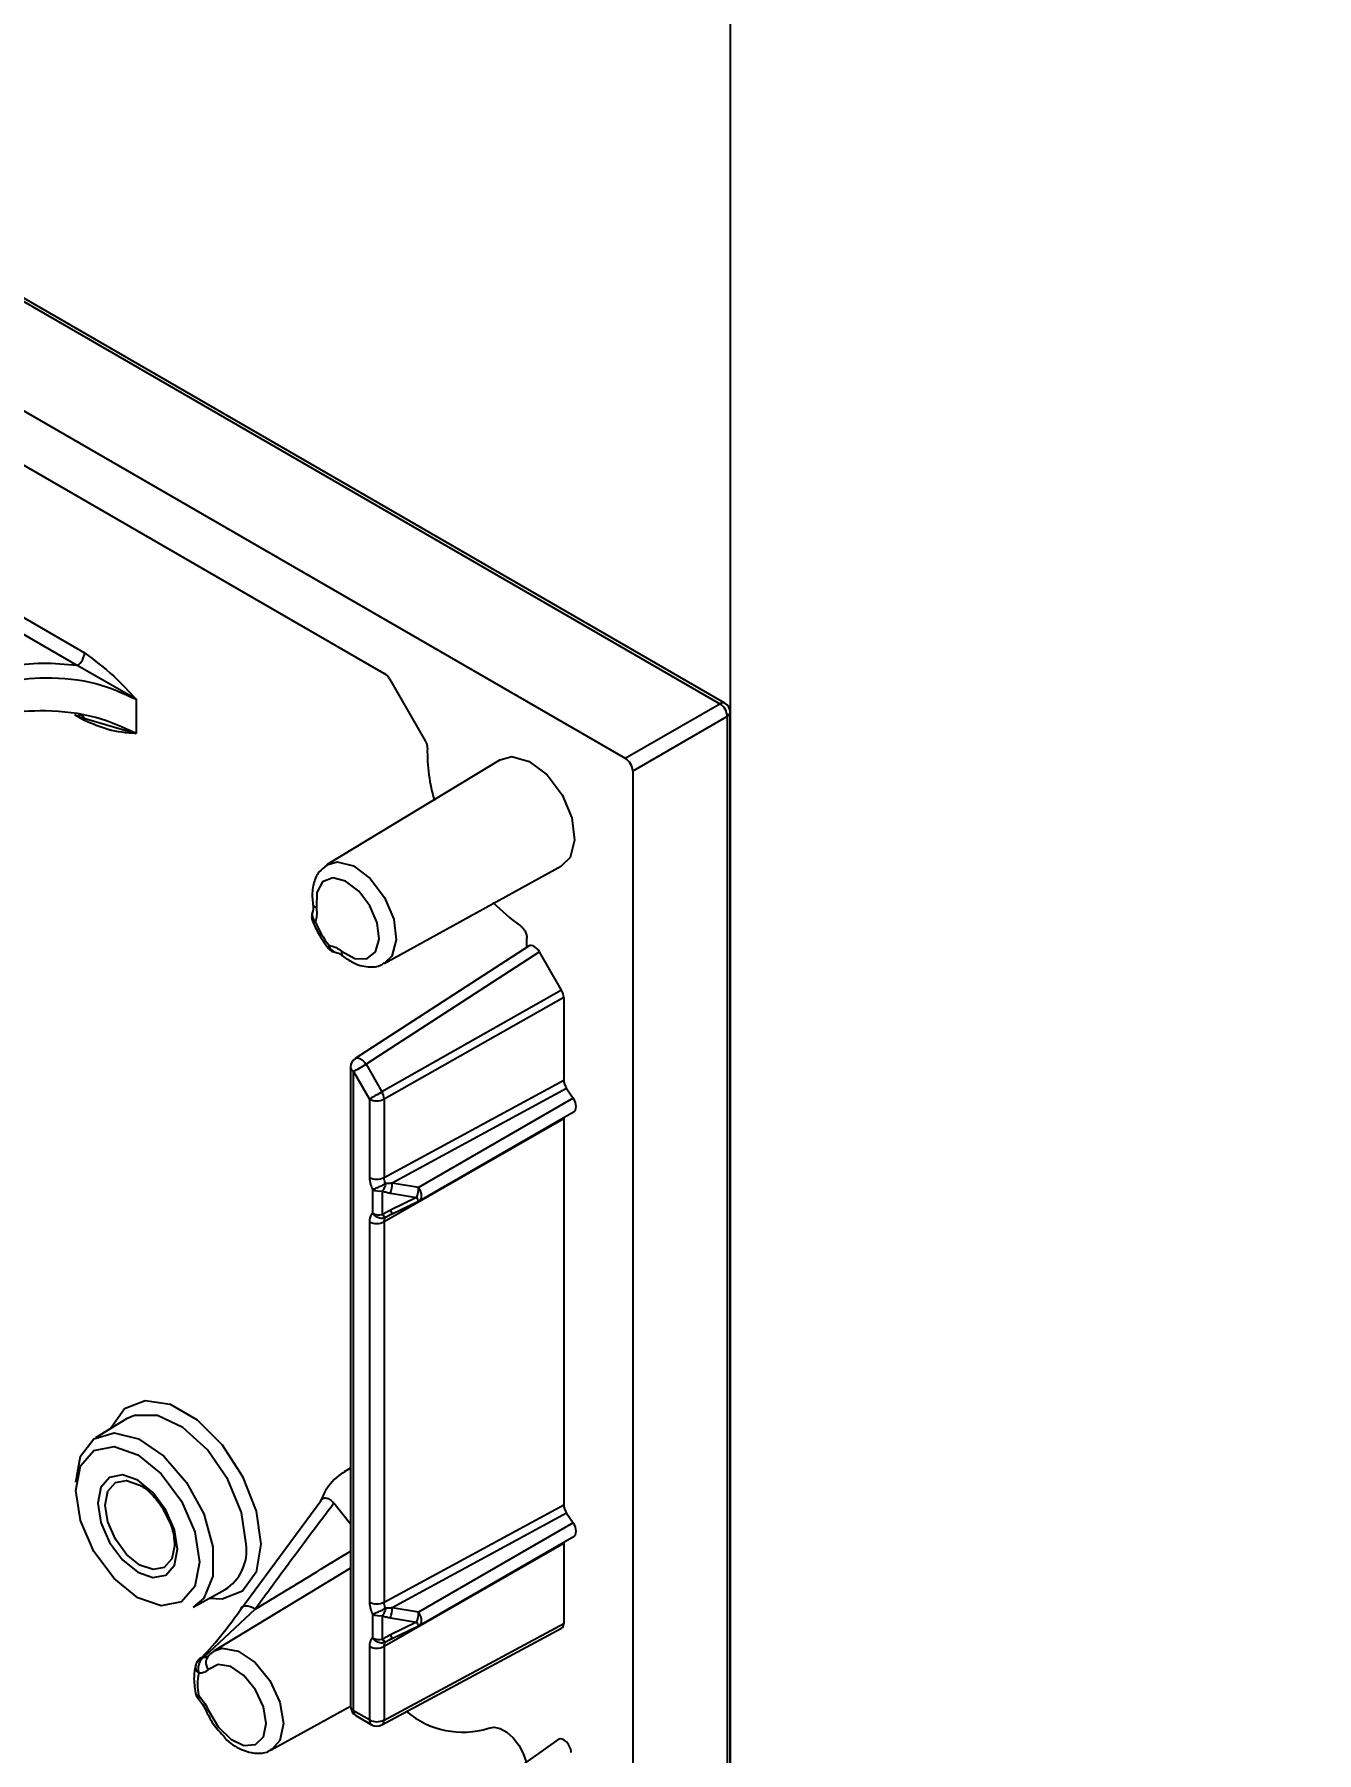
# Model space of a CAD drawing. Extents: x -1.7 to 6.3, y -6.8 to 0.
# Drawn here: x 5.062 to 6.301, y -2.881 to -1.221 of the extents above; entities that cross this region are included whole.
import ezdxf
from ezdxf import colors
from ezdxf.entities.mleader import LeaderData, LeaderLine
from ezdxf.math import Vec2, Vec3

# ---------------------------------------------------------------- set-up
doc = ezdxf.new("R2010")
doc.units = 0
doc.header["$LTSCALE"] = 0.5
doc.header["$MEASUREMENT"] = 0
doc.layers.add('End Cap', color=92, linetype='CONTINUOUS')
doc.layers.add('FAB DWG', color=221, linetype='CONTINUOUS')
doc.layers.add('Text-Unprinted', color=131, linetype='CONTINUOUS', plot=False)
doc.styles.get("Standard").update_dxf_attribs({"font": 'arial.ttf'})

msp = doc.modelspace()

# ---------------------------------------------------------------- linework, layer by layer
at = {"layer": 'End Cap', "linetype": 'Continuous', "lineweight": 25, "transparency": 16777216}
for p, q in [((3.6042, -0.644), (5.7243, -1.8679)), ((5.7292, -1.8675), (3.6091, -0.6436)), ((3.5096, -0.6949), (5.6329, -1.9206)), ((3.7427, -0.8819), (5.3999, -1.8386)), ((5.1032, -1.8309), (4.14, -1.2749)), ((4.147, -1.2626), (5.1102, -1.8187)), ((5.16, -1.8636), (5.1032, -1.8309)), ((5.4049, -1.8439), (5.4395, -1.9037)), ((5.16, -1.8636), (5.16, -1.8967)), ((5.6329, -1.9206), (5.7243, -1.8679)), ((5.1102, -1.8841), (5.1008, -1.8786)), ((5.1032, -1.8799), (5.16, -1.8967)), ((5.7314, -1.8802), (5.64, -1.933)), ((5.7314, -1.8802), (5.7314, -4.9128)), ((5.7342, -4.9088), (5.7342, -1.8762)), ((5.512, -1.922), (5.3447, -2.0234)), ((5.64, -1.933), (5.64, -4.9332)), ((5.3998, -2.1189), (5.5713, -2.0247)), ((5.5398, -2.102), (5.3719, -2.2107)), ((5.55, -2.1078), (5.3823, -2.2163)), ((5.5378, -2.1033), (5.5378, -2.0944)), ((5.5713, -2.1447), (5.55, -2.1078)), ((5.5713, -2.1447), (5.3976, -2.2429)), ((5.5734, -2.1517), (5.3997, -2.2499)), ((5.5734, -2.1517), (5.5734, -2.2316)), ((5.3673, -2.2191), (5.3673, -2.8368)), ((5.3703, -2.2232), (5.3856, -2.2499)), ((5.3703, -2.8409), (5.3703, -2.2232)), ((5.3823, -2.2163), (5.3976, -2.2429)), ((5.3997, -2.3257), (5.5734, -2.2316)), ((5.5761, -2.2397), (5.4075, -2.3311)), ((5.5761, -2.2397), (5.5826, -2.2491)), ((5.3856, -2.2499), (5.3856, -2.3257)), ((5.3997, -2.2499), (5.3997, -2.3257)), ((5.5826, -2.2491), (5.4329, -2.3355)), ((5.5734, -2.269), (5.3997, -2.3684)), ((5.4336, -2.3482), (5.5833, -2.2618)), ((5.5734, -2.269), (5.5734, -2.6419)), ((5.3885, -2.3372), (5.3885, -2.3601)), ((5.3982, -2.3616), (5.3982, -2.3387)), ((5.4058, -2.3408), (5.4312, -2.3451)), ((5.4329, -2.3355), (5.4075, -2.3311)), ((5.4312, -2.3451), (5.4058, -2.3573)), ((5.4075, -2.3607), (5.433, -2.3485)), ((5.3856, -2.3684), (5.3856, -2.736)), ((5.3997, -2.3684), (5.3997, -2.7361)), ((5.4042, -2.3625), (5.4074, -2.3606)), ((5.1508, -2.5589), (5.1207, -2.5771)), ((5.3673, -2.6064), (5.361, -2.6102)), ((5.2607, -2.7438), (5.3387, -2.638)), ((5.3673, -2.6607), (5.3511, -2.6405)), ((5.3997, -2.7361), (5.5734, -2.6419)), ((5.5761, -2.65), (5.4075, -2.7415)), ((5.5761, -2.65), (5.5826, -2.6594)), ((5.5826, -2.6594), (5.4329, -2.7458)), ((5.4336, -2.7585), (5.5833, -2.6721)), ((5.1971, -2.6808), (5.1971, -2.6819)), ((5.5734, -2.6793), (5.3997, -2.7788)), ((5.5734, -2.6793), (5.5734, -2.7565)), ((5.3673, -2.7033), (5.2356, -2.7831)), ((5.2152, -2.7409), (5.2461, -2.7239)), ((5.2751, -2.7429), (5.2254, -2.789)), ((5.3885, -2.7475), (5.3885, -2.7704)), ((5.3982, -2.7719), (5.3982, -2.7491)), ((5.4058, -2.7511), (5.4312, -2.7554)), ((5.4312, -2.7554), (5.4058, -2.7676)), ((5.4329, -2.7458), (5.4075, -2.7415)), ((5.3975, -2.8545), (5.5712, -2.7611)), ((5.3997, -2.8499), (5.5734, -2.7565)), ((5.4042, -2.7728), (5.4074, -2.7709)), ((5.4075, -2.771), (5.433, -2.7589)), ((5.2313, -2.7867), (5.2366, -2.7826)), ((5.3856, -2.7787), (5.3856, -2.8498)), ((5.3997, -2.7788), (5.3997, -2.8499)), ((5.2907, -2.8786), (5.3673, -2.8365)), ((5.3856, -2.8498), (5.3703, -2.8409)), ((5.3723, -2.8455), (5.3877, -2.8544)), ((5.5681, -2.8687), (5.2133, -3.1199))]:
    msp.add_line(p, q, dxfattribs=at)
at = {"layer": 'End Cap', "linetype": 'Continuous', "lineweight": 25, "transparency": 16777216, "flags": 128}
for points in [[(5.512, -1.922), (5.5233, -1.919), (5.5401, -1.9237), (5.5572, -1.9367), (5.5717, -1.956), (5.5811, -1.9782), (5.5839, -1.9996), (5.5796, -2.0164), (5.5713, -2.0247)], [(5.3444, -2.0236), (5.3544, -2.0207), (5.3702, -2.0246), (5.3864, -2.0368), (5.4002, -2.055), (5.4091, -2.0761), (5.4115, -2.0962), (5.4071, -2.1119), (5.4001, -2.1187)], [(5.3587, -2.1071), (5.3715, -2.1142), (5.3831, -2.1144), (5.3914, -2.1078), (5.3949, -2.0955), (5.393, -2.0797), (5.386, -2.0632), (5.3752, -2.0489), (5.3625, -2.0394), (5.3501, -2.0362), (5.3402, -2.0401), (5.3346, -2.0503), (5.3343, -2.065)], [(5.3306, -2.0778), (5.3306, -2.0778), (5.3309, -2.0781), (5.3314, -2.0783), (5.3322, -2.0784), (5.3333, -2.0783)], [(5.3457, -2.104), (5.3457, -2.1039), (5.3456, -2.1035), (5.3457, -2.103), (5.346, -2.1022), (5.3465, -2.1013)], [(5.3703, -2.2232), (5.3714, -2.2226), (5.3727, -2.2218), (5.3742, -2.221), (5.3758, -2.22), (5.3775, -2.2191), (5.3792, -2.2181), (5.3808, -2.2172), (5.3823, -2.2163)], [(5.3719, -2.2107), (5.3725, -2.2104), (5.3743, -2.2102), (5.3764, -2.2108), (5.3785, -2.2121), (5.3805, -2.214), (5.3823, -2.2163)], [(5.3976, -2.2429), (5.3961, -2.2438), (5.3945, -2.2447), (5.3929, -2.2457), (5.3912, -2.2466), (5.3896, -2.2476), (5.388, -2.2484), (5.3867, -2.2492), (5.3856, -2.2499)], [(5.5833, -2.2618), (5.5837, -2.2615), (5.5846, -2.2604), (5.5852, -2.259), (5.5853, -2.2572), (5.5852, -2.2552), (5.5846, -2.2531), (5.5837, -2.2511), (5.5826, -2.2491)], [(5.4329, -2.3355), (5.4341, -2.3374), (5.435, -2.3395), (5.4355, -2.3416), (5.4357, -2.3436), (5.4355, -2.3453), (5.435, -2.3468), (5.4341, -2.3479), (5.4336, -2.3482)], [(5.1357, -2.568), (5.136, -2.5672), (5.1489, -2.5488), (5.1687, -2.541), (5.193, -2.5448), (5.2189, -2.5598), (5.2432, -2.584), (5.263, -2.6147), (5.276, -2.648), (5.2805, -2.68), (5.276, -2.7069), (5.263, -2.7253), (5.2432, -2.733), (5.2306, -2.7324)], [(5.2664, -2.68), (5.2618, -2.6492), (5.2488, -2.6174), (5.229, -2.5887), (5.2052, -2.5672), (5.1806, -2.5556), (5.1584, -2.5555), (5.1508, -2.5589)], [(5.1017, -2.62), (5.1062, -2.5948), (5.1191, -2.5781), (5.1387, -2.5723), (5.1624, -2.5782), (5.1868, -2.5949), (5.2088, -2.6203), (5.2254, -2.6508), (5.2343, -2.6824), (5.2343, -2.7108), (5.2254, -2.7321), (5.2152, -2.7409)], [(5.1018, -2.6282), (5.1064, -2.6044), (5.1193, -2.5895), (5.1387, -2.5857), (5.1616, -2.5937), (5.1844, -2.6121), (5.2038, -2.6383), (5.2168, -2.6681), (5.2213, -2.6972)], [(5.2, -2.6849), (5.1971, -2.6662), (5.1888, -2.647), (5.1763, -2.6301), (5.1616, -2.6182), (5.1468, -2.6131), (5.1344, -2.6155), (5.126, -2.6251), (5.1231, -2.6405)], [(5.1302, -2.6422), (5.1327, -2.6288), (5.14, -2.6205), (5.1508, -2.6184), (5.1636, -2.6228), (5.1637, -2.6228)], [(5.2213, -2.6972), (5.2168, -2.7209), (5.2038, -2.7358), (5.1844, -2.7396), (5.1616, -2.7317), (5.1387, -2.7132), (5.1193, -2.6871), (5.1064, -2.6572), (5.1018, -2.6282)], [(5.1231, -2.6405), (5.126, -2.6591), (5.1344, -2.6784), (5.1468, -2.6952), (5.1616, -2.7071), (5.1763, -2.7122), (5.1888, -2.7098), (5.1971, -2.7002), (5.2, -2.6849)], [(5.1971, -2.6819), (5.1945, -2.6941), (5.1873, -2.7024), (5.1764, -2.7045), (5.1636, -2.7001), (5.1508, -2.6898), (5.14, -2.6751), (5.1327, -2.6584), (5.1302, -2.6422)], [(5.5833, -2.6721), (5.5837, -2.6718), (5.5846, -2.6707), (5.5852, -2.6693), (5.5853, -2.6675), (5.5852, -2.6655), (5.5846, -2.6635), (5.5837, -2.6614), (5.5826, -2.6594)], [(5.2751, -2.7429), (5.2728, -2.7414), (5.2704, -2.7404), (5.268, -2.7398), (5.2657, -2.7397), (5.2638, -2.7401), (5.2623, -2.7409), (5.2612, -2.7422), (5.2607, -2.7438)], [(5.4329, -2.7458), (5.4341, -2.7478), (5.435, -2.7498), (5.4355, -2.7519), (5.4357, -2.7539), (5.4355, -2.7556), (5.435, -2.7571), (5.4341, -2.7582), (5.4336, -2.7585)], [(5.2366, -2.7826), (5.2432, -2.7805), (5.2587, -2.7832), (5.275, -2.7943), (5.2893, -2.8118), (5.299, -2.8327), (5.3025, -2.8532), (5.299, -2.8697), (5.2912, -2.8783)], [(5.23, -2.8407), (5.2393, -2.8563), (5.2515, -2.8683), (5.2643, -2.8744), (5.2755, -2.8736), (5.2831, -2.866), (5.2859, -2.8531), (5.2831, -2.837), (5.2755, -2.8206), (5.2643, -2.8069), (5.2515, -2.7982), (5.2393, -2.7961), (5.23, -2.801)], [(5.2207, -2.8263), (5.2202, -2.8275), (5.22, -2.8285), (5.2202, -2.8292), (5.2203, -2.8294)], [(5.23, -2.8407), (5.2288, -2.8409), (5.228, -2.8409), (5.2276, -2.8407), (5.2275, -2.8406)], [(5.5007, -2.8578), (5.506, -2.8567), (5.512, -2.858), (5.5184, -2.8616), (5.5246, -2.8671), (5.53, -2.8741), (5.5342, -2.8821), (5.5369, -2.8904), (5.537, -2.8907)]]:
    msp.add_lwpolyline(points, dxfattribs=at)
at = {"layer": 'End Cap', "linetype": 'Continuous', "lineweight": 25, "transparency": 16777216}
for centre, radius, start, end in [((5.0947, -1.818), 0.0155, 303.2297, 357.3477), ((5.7271, -1.872), 0.00498, 65.3602, 124.6041), ((5.7164, -1.8807), 0.015, 1.7215, 58.2785), ((5.7241, -1.8762), 0.0101, 0, 60.0027), ((5.1059, -1.8833), 0.00437, 350.5527, 127.7047), ((5.7292, -1.8757), 0.00498, 295.3879, 354.638), ((5.6111, -1.9136), 0.1696, 179.1208, 196.4813), ((5.3416, -2.0735), 0.0119, 157.875, 180), ((5.3416, -2.0735), 0.0119, 180, 201.0988), ((5.3389, -2.0717), 0.00869, 161.3322, 229.3718), ((5.3352, -2.0606), 0.0044, 196.1454, 258.4849), ((5.638, -1.932), 0.1844, 223.8112, 234.6978), ((5.414, -2.047), 0.0866, 201.1857, 218.8143), ((5.3549, -2.0965), 0.0119, 218.9014, 262.1317), ((5.3551, -2.0997), 0.0087, 190.6302, 258.6624), ((5.3628, -2.1085), 0.0044, 161.523, 223.8558), ((5.3774, -2.2191), 0.01, 122.916, 180), ((5.3721, -2.2188), 0.00483, 184.1293, 247.1908), ((5.3927, -2.2361), 0.0155, 242.6565, 296.7662), ((5.3849, -2.2505), 0.0149, 2.315, 30.7852), ((5.3927, -2.3119), 0.0155, 242.6565, 296.7662), ((5.3956, -2.3235), 0.0154, 242.6428, 279.7711), ((5.3842, -2.3319), 0.0233, 337.7408, 1.9215), ((5.4096, -2.3362), 0.0233, 337.7408, 1.9215), ((5.5235, -2.3007), 0.1307, 205.6726, 207.2925), ((5.4855, -2.3199), 0.0598, 204.851, 208.5613), ((5.4286, -2.3395), 0.0101, 295.595, 299.9973), ((5.3927, -2.3546), 0.0155, 242.6565, 296.7662), ((5.3956, -2.3464), 0.0154, 242.6428, 279.7711), ((5.408, -2.3603), 0.000686, 203.7781, 218.8313), ((5.3879, -2.6548), 0.052, 113.35, 161.2001), ((5.2222, -2.6862), 0.0446, 302.324, 8.0376), ((5.3927, -2.7222), 0.0155, 242.6565, 296.7662), ((5.3956, -2.7338), 0.0154, 242.6428, 279.7711), ((5.3842, -2.7422), 0.0233, 337.7408, 1.9215), ((5.4096, -2.7466), 0.0233, 337.7408, 1.9215), ((5.4855, -2.7303), 0.0598, 204.851, 208.5613), ((5.3956, -2.7567), 0.0154, 242.6428, 279.7711), ((5.5235, -2.711), 0.1307, 205.6726, 207.2925), ((5.408, -2.7706), 0.000686, 203.7781, 218.8313), ((5.4286, -2.7498), 0.0101, 295.595, 299.9973), ((5.2337, -2.8001), 0.0138, 126.7584, 199.2129), ((5.2265, -2.7974), 0.00841, 97.6115, 135.0167), ((5.237, -2.7944), 0.0096, 126.6705, 222.8024), ((5.3927, -2.7649), 0.0155, 242.6565, 296.7662), ((5.2252, -2.7983), 0.0078, 167.9183, 234.1613), ((5.2291, -2.7998), 0.0119, 135.4919, 164.7968), ((5.2668, -2.8154), 0.0474, 166.7808, 193.2192), ((5.2291, -2.8214), 0.0119, 191.6869, 222.3828), ((5.221, -2.8225), 0.00375, 200.2318, 265.5851), ((5.3774, -2.8368), 0.01, 180, 240.0027), ((5.3723, -2.8364), 0.00496, 185.0787, 246.2415), ((5.3752, -2.8415), 0.00496, 173.763, 234.9248), ((5.3927, -2.836), 0.0155, 242.6565, 296.7662), ((5.3904, -2.8504), 0.00483, 172.814, 235.8738), ((5.3927, -2.8457), 0.0101, 240.0027, 298.2656), ((5.3948, -2.8504), 0.0049, 302.6721, 6.5147), ((5.4757, -2.778), 0.0836, 229.5485, 287.3617)]:
    msp.add_arc(centre, radius, start, end, dxfattribs=at)
for centre, major_axis, ratio, start_param, end_param in [((5.3999, -1.8468), (-0.00502, 0.0087), 0.577454, 4.71266, 5.497932), ((5.6329, -1.9289), (-0.00502, 0.0087), 0.577557, 3.927207, 5.497734), ((5.5449, -2.1107), (-0.00502, 0.00871), 0.576957, 4.713572, 6.31296), ((5.5663, -2.1476), (-0.00503, 0.0087), 0.577454, 3.927009, 4.712281), ((5.5805, -2.2357), (-0.00503, 0.00871), 0.577247, 0.7853, 1.701715), ((5.5805, -2.2731), (-0.00503, 0.0087), 0.577517, 0.583884, 0.785534), ((5.5805, -2.646), (-0.00503, 0.00871), 0.577247, 0.7853, 1.701715), ((5.5805, -2.6834), (-0.00503, 0.0087), 0.577517, 0.583884, 0.785534), ((5.5663, -2.7524), (-0.00503, 0.00871), 0.577206, 3.124143, 3.92692), ((5.5734, -2.8773), (-0.00498, 0.00877), 0.578664, 3.936819, 6.341147)]:
    msp.add_ellipse(centre, major_axis=major_axis, ratio=ratio, start_param=start_param, end_param=end_param, dxfattribs=at)
for points, knots in [([(5.1102, -1.8187), (5.1197, -1.8258), (5.137, -1.8387), (5.1529, -1.8559), (5.16, -1.8636)], [0, 0, 0, 0, 0.553571, 1, 1, 1, 1]), ([(5.1032, -1.8309), (5.0919, -1.83), (5.0694, -1.828), (5.0354, -1.8316), (5.0032, -1.8392), (4.9856, -1.8479), (4.9768, -1.8523)], [0, 0, 0, 0, 0.249864, 0.499981, 0.7501, 1, 1, 1, 1]), ([(4.9839, -1.8646), (4.9916, -1.8607), (5.006, -1.8535), (5.036, -1.8454), (5.075, -1.8413), (5.1221, -1.8461), (5.1476, -1.8579), (5.16, -1.8636)], [0, 0, 0, 0, 0.153902, 0.28881, 0.500822, 0.756986, 1, 1, 1, 1]), ([(5.16, -1.8967), (5.1476, -1.8909), (5.1221, -1.8791), (5.075, -1.8734), (5.036, -1.8765), (5.006, -1.8836), (4.9916, -1.8903), (4.9839, -1.8939)], [0, 0, 0, 0, 0.243018, 0.499178, 0.711196, 0.846103, 1, 1, 1, 1]), ([(5.16, -1.8967), (5.1511, -1.8961), (5.1351, -1.8949), (5.1178, -1.8874), (5.1102, -1.8841)], [0, 0, 0, 0, 0.561195, 1, 1, 1, 1]), ([(5.4395, -1.9037), (5.4399, -1.9046), (5.4406, -1.9059), (5.4412, -1.9079), (5.4415, -1.9095), (5.4415, -1.9105), (5.4415, -1.911)], [0, 0, 0, 0, 0.339669, 0.559861, 0.780037, 1, 1, 1, 1]), ([(5.3446, -2.0243), (5.3419, -2.0261), (5.3357, -2.0302), (5.3309, -2.0421), (5.3299, -2.0532), (5.3308, -2.0602), (5.331, -2.0619)], [0, 0, 0, 0, 0.237556, 0.544383, 0.892452, 1, 1, 1, 1]), ([(5.331, -2.0619), (5.3311, -2.0637), (5.3314, -2.0668), (5.3309, -2.0682), (5.3307, -2.0689)], [0, 0, 0, 0, 0.567866, 1, 1, 1, 1]), ([(5.3343, -2.065), (5.3346, -2.0678), (5.335, -2.0728), (5.3338, -2.0767), (5.3333, -2.0783)], [0, 0, 0, 0, 0.560129, 1, 1, 1, 1]), ([(5.3306, -2.0778), (5.3323, -2.0818), (5.3363, -2.0912), (5.3423, -2.0993), (5.3457, -2.104)], [0, 0, 0, 0, 0.437408, 1, 1, 1, 1]), ([(5.5315, -2.0825), (5.5323, -2.0832), (5.534, -2.0846), (5.5361, -2.0878), (5.5375, -2.0912), (5.5377, -2.0933), (5.5378, -2.0944)], [0, 0, 0, 0, 0.249771, 0.499575, 0.749405, 1, 1, 1, 1]), ([(5.3465, -2.1013), (5.3488, -2.1019), (5.3527, -2.1028), (5.3569, -2.1058), (5.3587, -2.1071)], [0, 0, 0, 0, 0.559151, 1, 1, 1, 1]), ([(5.3535, -2.1083), (5.3541, -2.1084), (5.3556, -2.1088), (5.3582, -2.1105), (5.3597, -2.1115)], [0, 0, 0, 0, 0.432136, 1, 1, 1, 1]), ([(5.3597, -2.1116), (5.3628, -2.1138), (5.3707, -2.1194), (5.3835, -2.1228), (5.3947, -2.1222), (5.399, -2.1189), (5.3999, -2.1181)], [0, 0, 0, 0, 0.244735, 0.60695, 0.913157, 1, 1, 1, 1]), ([(5.3856, -2.3257), (5.3858, -2.3278), (5.3861, -2.3315), (5.3878, -2.3355), (5.3885, -2.3372)], [0, 0, 0, 0, 0.559385, 1, 1, 1, 1]), ([(5.3885, -2.3372), (5.3894, -2.3369), (5.3913, -2.3363), (5.3951, -2.3346), (5.3986, -2.3329), (5.4004, -2.3319), (5.4012, -2.3315)], [0, 0, 0, 0, 0.270335, 0.56241, 0.789662, 1, 1, 1, 1]), ([(5.4012, -2.3315), (5.4009, -2.3329), (5.4002, -2.3355), (5.3988, -2.3378), (5.3982, -2.3387)], [0, 0, 0, 0, 0.56, 1, 1, 1, 1]), ([(5.3982, -2.3387), (5.3995, -2.3392), (5.4019, -2.34), (5.4045, -2.3405), (5.4058, -2.3408)], [0, 0, 0, 0, 0.5259377, 1, 1, 1, 1]), ([(5.4075, -2.3311), (5.4062, -2.3313), (5.4041, -2.3315), (5.402, -2.3315), (5.4012, -2.3315)], [0, 0, 0, 0, 0.602078, 1, 1, 1, 1]), ([(5.4058, -2.3573), (5.4042, -2.3581), (5.4016, -2.3594), (5.3992, -2.361), (5.3982, -2.3616)], [0, 0, 0, 0, 0.5938987, 1, 1, 1, 1]), ([(5.3885, -2.3601), (5.3876, -2.3613), (5.3859, -2.3634), (5.3857, -2.3669), (5.3856, -2.3684)], [0, 0, 0, 0, 0.55942, 1, 1, 1, 1]), ([(5.4012, -2.3643), (5.4001, -2.3647), (5.3978, -2.3656), (5.3939, -2.3647), (5.3906, -2.3628), (5.3892, -2.361), (5.3885, -2.3601)], [0, 0, 0, 0, 0.270335, 0.56241, 0.789662, 1, 1, 1, 1]), ([(5.3982, -2.3616), (5.399, -2.3625), (5.4003, -2.3639), (5.401, -2.3642), (5.4012, -2.3643)], [0, 0, 0, 0, 0.56, 1, 1, 1, 1]), ([(5.4012, -2.3643), (5.4023, -2.3636), (5.4043, -2.3623), (5.4065, -2.3612), (5.4075, -2.3607)], [0, 0, 0, 0, 0.517849, 1, 1, 1, 1]), ([(5.1637, -2.623), (5.1639, -2.6231), (5.1674, -2.6245), (5.1754, -2.6317), (5.1838, -2.6413), (5.1871, -2.6482), (5.188, -2.6502)], [0, 0, 0, 0, 0.029473, 0.428768, 0.837041, 1, 1, 1, 1]), ([(5.3387, -2.638), (5.3389, -2.6375), (5.3394, -2.6365), (5.3407, -2.6356), (5.3422, -2.6351), (5.3439, -2.6353), (5.3457, -2.6359), (5.3476, -2.637), (5.3494, -2.6385), (5.3505, -2.6398), (5.3511, -2.6405)], [0, 0, 0, 0, 0.124152, 0.249735, 0.372689, 0.49975, 0.622479, 0.749584, 0.873773, 1, 1, 1, 1]), ([(5.188, -2.6502), (5.1897, -2.6532), (5.1941, -2.6612), (5.1967, -2.6721), (5.197, -2.6786), (5.1971, -2.6808)], [0, 0, 0, 0, 0.2912206, 0.7678368, 1, 1, 1, 1]), ([(5.3511, -2.6405), (5.3368, -2.6595), (5.3113, -2.6935), (5.2862, -2.7278), (5.2751, -2.7429)], [0, 0, 0, 0, 0.560002, 1, 1, 1, 1]), ([(5.2751, -2.7429), (5.295, -2.7308), (5.3257, -2.712), (5.3564, -2.6933), (5.3673, -2.6867)], [0, 0, 0, 0, 0.6451721, 1, 1, 1, 1]), ([(5.3856, -2.736), (5.3858, -2.7381), (5.3861, -2.7418), (5.3878, -2.7458), (5.3885, -2.7475)], [0, 0, 0, 0, 0.559385, 1, 1, 1, 1]), ([(5.2187, -2.7944), (5.2254, -2.7875), (5.2387, -2.7737), (5.2533, -2.7538), (5.2607, -2.7438)], [0, 0, 0, 0, 0.499962, 1, 1, 1, 1]), ([(5.3885, -2.7475), (5.3894, -2.7472), (5.3913, -2.7466), (5.3951, -2.7449), (5.3986, -2.7432), (5.4004, -2.7423), (5.4012, -2.7418)], [0, 0, 0, 0, 0.270335, 0.56241, 0.789662, 1, 1, 1, 1]), ([(5.4012, -2.7418), (5.4009, -2.7432), (5.4002, -2.7458), (5.3988, -2.7481), (5.3982, -2.7491)], [0, 0, 0, 0, 0.56, 1, 1, 1, 1]), ([(5.3982, -2.7491), (5.3995, -2.7495), (5.4019, -2.7504), (5.4045, -2.7508), (5.4058, -2.7511)], [0, 0, 0, 0, 0.525938, 1, 1, 1, 1]), ([(5.4075, -2.7415), (5.4062, -2.7416), (5.4041, -2.7418), (5.402, -2.7418), (5.4012, -2.7418)], [0, 0, 0, 0, 0.602078, 1, 1, 1, 1]), ([(5.3885, -2.7704), (5.3876, -2.7716), (5.3859, -2.7737), (5.3857, -2.7772), (5.3856, -2.7787)], [0, 0, 0, 0, 0.55942, 1, 1, 1, 1]), ([(5.4012, -2.7746), (5.4001, -2.775), (5.3978, -2.7759), (5.3939, -2.775), (5.3906, -2.7731), (5.3892, -2.7713), (5.3885, -2.7704)], [0, 0, 0, 0, 0.270335, 0.56241, 0.789662, 1, 1, 1, 1]), ([(5.4058, -2.7676), (5.4042, -2.7684), (5.4016, -2.7697), (5.3992, -2.7713), (5.3982, -2.7719)], [0, 0, 0, 0, 0.5938987, 1, 1, 1, 1]), ([(5.3982, -2.7719), (5.399, -2.7728), (5.4003, -2.7742), (5.401, -2.7745), (5.4012, -2.7746)], [0, 0, 0, 0, 0.56, 1, 1, 1, 1]), ([(5.4012, -2.7746), (5.4023, -2.7739), (5.4043, -2.7726), (5.4065, -2.7715), (5.4075, -2.771)], [0, 0, 0, 0, 0.517849, 1, 1, 1, 1]), ([(5.2254, -2.789), (5.2266, -2.789), (5.2289, -2.7889), (5.2305, -2.7874), (5.2313, -2.7867)], [0, 0, 0, 0, 0.516696, 1, 1, 1, 1]), ([(5.2176, -2.7966), (5.2169, -2.8004), (5.2152, -2.8089), (5.2166, -2.8185), (5.2174, -2.8238)], [0, 0, 0, 0, 0.443352, 1, 1, 1, 1]), ([(5.23, -2.801), (5.2285, -2.8022), (5.2259, -2.8044), (5.2223, -2.8046), (5.2207, -2.8046)], [0, 0, 0, 0, 0.560129, 1, 1, 1, 1]), ([(5.2203, -2.8294), (5.2217, -2.8311), (5.2245, -2.8345), (5.2265, -2.8386), (5.2275, -2.8406)], [0, 0, 0, 0, 0.498542, 1, 1, 1, 1]), ([(5.2207, -2.8263), (5.2227, -2.8287), (5.2263, -2.8332), (5.2289, -2.8384), (5.23, -2.8407)], [0, 0, 0, 0, 0.559151, 1, 1, 1, 1]), ([(5.2275, -2.8406), (5.2293, -2.8444), (5.2337, -2.8534), (5.2402, -2.8607), (5.2441, -2.8649)], [0, 0, 0, 0, 0.419009, 1, 1, 1, 1]), ([(5.2441, -2.8649), (5.2447, -2.8657), (5.2497, -2.8721), (5.2613, -2.8789), (5.2758, -2.8827), (5.2867, -2.8817), (5.2905, -2.8783), (5.2912, -2.8777)], [0, 0, 0, 0, 0.051351, 0.393718, 0.691707, 0.946267, 1, 1, 1, 1])]:
    msp.add_open_spline(points, degree=3, knots=knots, dxfattribs=at)
for points in [[(5.4012, -2.3315), (5.4008, -2.3305), (5.3999, -2.3285), (5.3998, -2.3267), (5.3997, -2.3257)], [(5.3997, -2.3684), (5.3998, -2.3676), (5.3999, -2.3659), (5.4008, -2.3648), (5.4012, -2.3643)], [(5.4012, -2.7418), (5.4008, -2.7408), (5.3999, -2.7388), (5.3998, -2.737), (5.3997, -2.7361)], [(5.3997, -2.7788), (5.3998, -2.7779), (5.3999, -2.7762), (5.4008, -2.7751), (5.4012, -2.7746)]]:
    msp.add_open_spline(points, degree=3, dxfattribs=at)
at = {"layer": 'Text-Unprinted', "transparency": 16777216}
msp.add_lwpolyline([(0, 0), (5.7342, 0), (5.7342, -6.7935), (0, -6.7935)], close=True, dxfattribs=at)

# ---------------------------------------------------------------- leaders
at = {"layer": 'FAB DWG', "transparency": 16777216}
ml = msp.add_multileader_mtext('Standard', dxfattribs=at)
ml.set_content('CS00286 (x1)\\PHW00814 (x2)', color=256)
ml.set_leader_properties()
ml.build(insert=Vec2(0, 0))
ml.multileader.update_dxf_attribs({"dogleg_length": 0.2339, "arrow_head_size": 0.1875})
ctx = ml.context
ctx.base_point, ctx.char_height, ctx.arrow_head_size, ctx.landing_gap_size, ctx.plane_origin = Vec3(3.9034, -0.3305), 0.1875, 0.1875, 0.09, Vec3(5.109, -1.5907)
notes = []
notes.append((ctx, [(0, (1, 1, 0), (3.6695, -0.3305), (1, 0), 0.2339, [(0, [(4.3228, -1.8848)], 0, [])])]))
ctx.mtext.insert, ctx.mtext.width, ctx.mtext.defined_height, ctx.mtext.flow_direction = Vec3(3.9934, -0.2092), 2.307685, 0.426, 5
for ctx, leaders in notes:
    for number, flags, end, landing, length, lines in leaders:
        leader = LeaderData()
        leader.index, (leader.has_last_leader_line, leader.has_dogleg_vector, leader.attachment_direction) = number, flags
        leader.last_leader_point, leader.dogleg_vector, leader.dogleg_length = Vec3(end), Vec3(landing), length
        for number, points, colour, breaks in lines:
            line = LeaderLine()
            line.index, line.vertices, line.color, line.breaks = number, Vec3.list(points), colors.encode_raw_color(colour), breaks
            leader.lines.append(line)
        ctx.leaders.append(leader)

doc.saveas('drawing.dxf')
